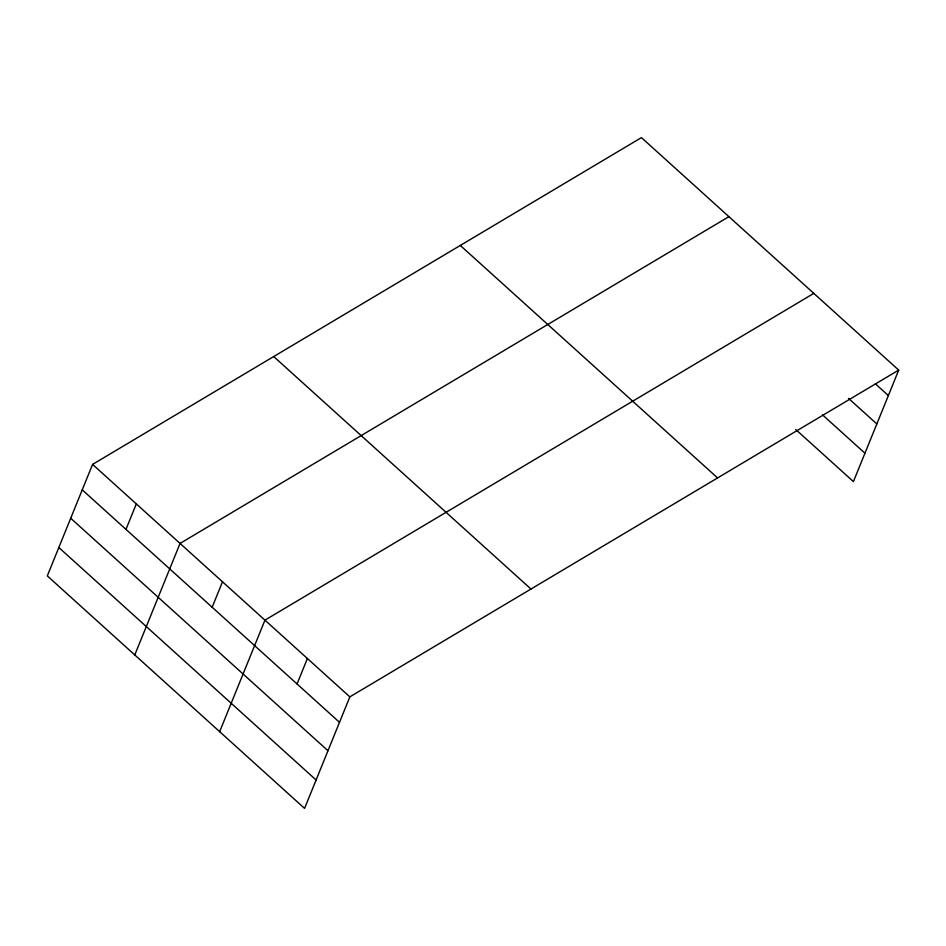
<?xml version="1.0" encoding="UTF-8"?>
<svg xmlns="http://www.w3.org/2000/svg" width="946" height="946" viewBox="0 0 946 946"><rect width="100%" height="100%" fill="white"/><g stroke="black" fill="none" stroke-linecap="round" stroke-linejoin="round"><path stroke-width="1.42" d="M92.578 464.391L47.3 575.901L304.565 808.392L349.843 696.871L898.7 370.099L641.435 137.608L92.578 464.391L349.843 696.871M125.972 529.37L136.319 503.911M134.77 654.951L180.047 543.43L728.905 216.658M212.164 607.249L222.499 581.79M219.661 731.672L264.951 620.15L813.808 293.378M297.056 683.97L307.391 658.511M898.7 370.099L853.422 481.609L795.728 429.484M875.298 383.757L888.365 395.558M848.527 398.384L876.836 423.95M822.5 414.856L864.951 453.217M460.312 245.452L717.576 477.931M273.701 356.547L530.966 589.039M82.243 489.851L339.508 722.33M70.713 518.242L327.978 750.734M58.829 547.509L316.094 779.989"/></g></svg>
